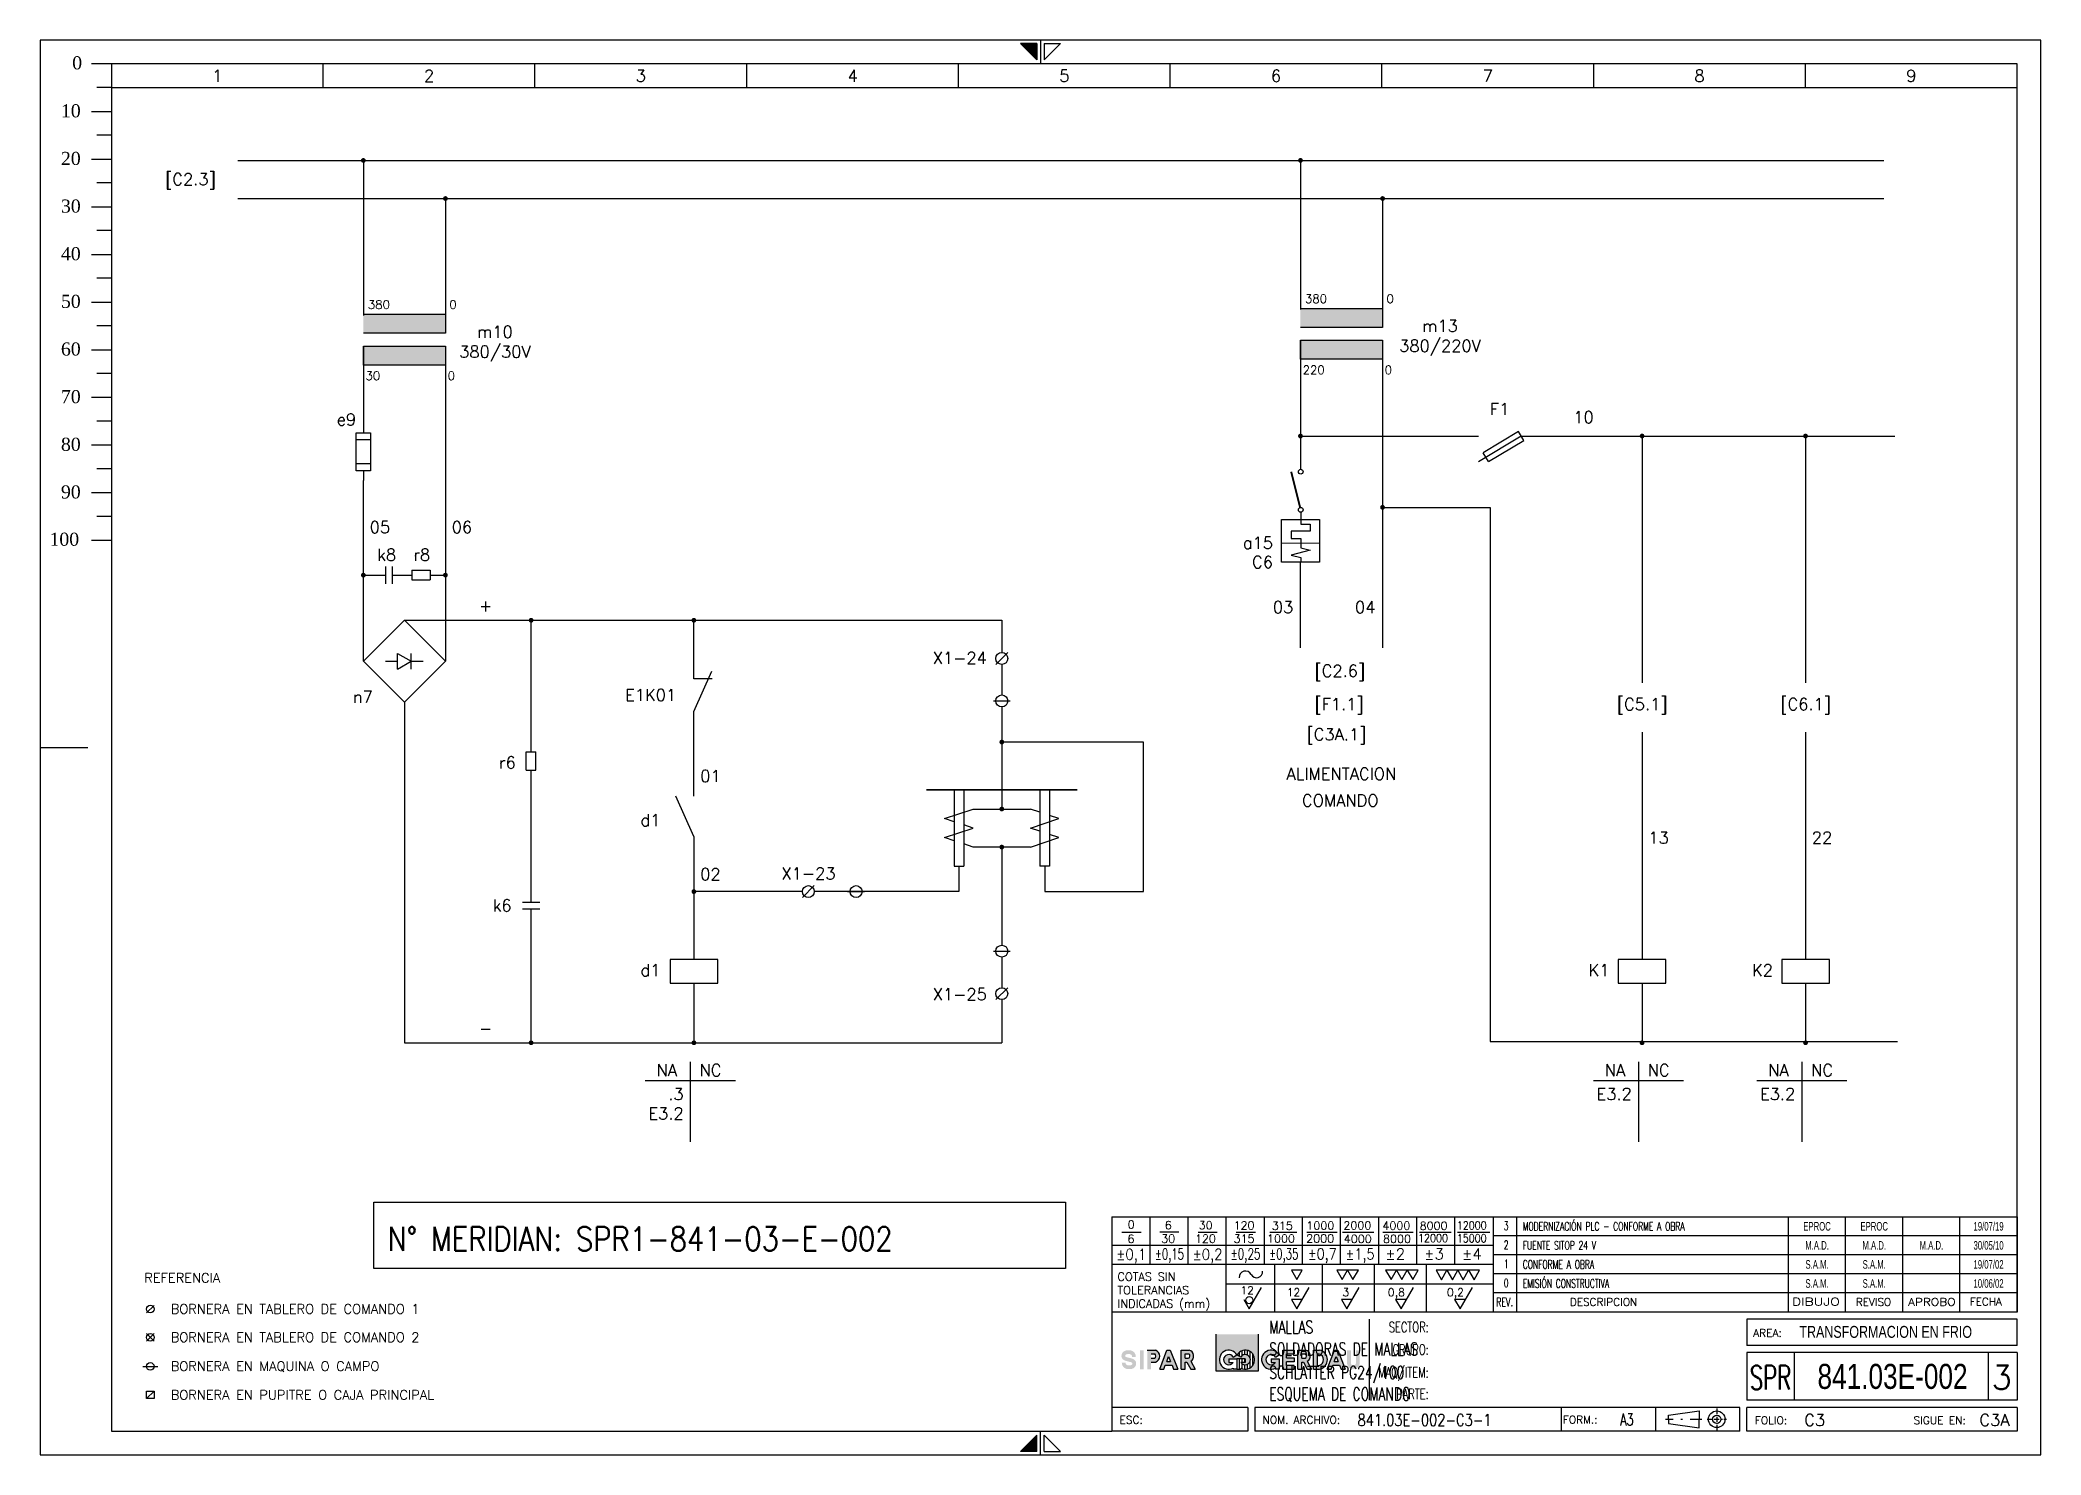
# Model space of a CAD drawing. Header units: millimetres. Extents: x 0 to 420, y 0 to 297.
import ezdxf
from ezdxf.enums import TextEntityAlignment as Align

# ---------------------------------------------------------------- set-up
doc = ezdxf.new("R2010")
doc.units = ezdxf.units.MM
for name, color, linetype in [('COMPONENTES', 4, 'Continuous'), ('LINE-CONEX', 3, 'Continuous'), ('MARGENES', 6, 'Continuous'), ('REC', 6, 'Continuous'), ('TEX', 150, 'Continuous'), ('TEXTO', 7, 'Continuous'), ('Textos', 150, 'Continuous'), ('TITULO', 6, 'Continuous')]:
    doc.layers.add(name, color=color, linetype=linetype)
doc.styles.add('ARIAL', font='arial.ttf', dxfattribs={"height": 2})
doc.styles.add('DUTCH801', font='dutcheb.ttf', dxfattribs={"width": 1.75, "height": 2.75})
doc.styles.add('LCOTAS', font='ROMANS')
doc.styles.add('LETRA2', font='swissk.ttf', dxfattribs={"height": 2})
doc.styles.add('LETRA25', font='romans', dxfattribs={"height": 2.5})
doc.styles.add('LETRA4', font='ROMANS', dxfattribs={"height": 4})
doc.styles.add('LETRA5', font='ROMANS', dxfattribs={"height": 5})
doc.styles.add('ROMANS', font='romans.shx', dxfattribs={"width": 0.85})
doc.styles.add('SIMPLEX', font='SIMPLEX.shx')
doc.styles.get("Standard").update_dxf_attribs({"font": 'arial.ttf'})

# ---------------------------------------------------------------- blocks, each defined once
blk = doc.blocks.new('A3')
at = {"layer": 'TEX'}
h = blk.add_hatch(color=256, dxfattribs=at)
h.paths.add_polyline_path([(255.67, 25.35), (246.84, 25.35), (246.84, 17.57), (255.67, 17.57)])
h.paths.add_polyline_path([(252.04, 18.24), (252.04, 18.01), (251.24, 18.01), (250.44, 18.01), (250.44, 18.24, -2.348205), (251.24, 21, -2.348205)], flags=16)
h.paths.add_polyline_path([(252.08, 19.4), (252.97, 19.4), (252.97, 20.2), (251.24, 20.2), (249.52, 20.2), (249.52, 19.4), (250.41, 19.4, -3.501885), (250.45, 20.54), (251.24, 21), (252.04, 20.54, -3.501885)], flags=0)
h = blk.add_hatch(color=256, dxfattribs=at)
h.paths.add_polyline_path([(228.13, 21.15), (228.25, 21.17), (228.36, 21.18), (228.49, 21.19), (228.63, 21.18), (228.75, 21.17), (228.86, 21.14), (228.97, 21.08), (229.08, 21), (229.15, 20.89), (229.18, 20.81), (229.2, 20.7), (229.21, 20.6), (230.01, 20.6), (230, 20.66), (230, 20.7), (229.99, 20.75), (229.99, 20.8), (229.98, 20.84), (229.98, 20.88), (229.97, 20.92), (229.96, 20.96), (229.95, 21), (229.94, 21.04), (229.93, 21.08), (229.91, 21.12), (229.9, 21.17), (229.88, 21.21), (229.86, 21.25), (229.83, 21.29), (229.81, 21.34), (229.78, 21.38), (229.75, 21.43), (229.71, 21.47), (229.68, 21.51), (229.64, 21.55), (229.6, 21.59), (229.56, 21.63), (229.52, 21.66), (229.47, 21.7), (229.43, 21.73), (229.38, 21.76), (229.34, 21.79), (229.29, 21.81), (229.25, 21.83), (229.21, 21.85), (229.16, 21.87), (229.12, 21.89), (229.08, 21.9), (229.03, 21.92), (228.99, 21.93), (228.95, 21.94), (228.91, 21.95), (228.87, 21.95), (228.83, 21.96), (228.78, 21.97), (228.74, 21.97), (228.7, 21.97), (228.66, 21.98), (228.62, 21.98), (228.58, 21.98), (228.54, 21.98), (228.5, 21.98), (228.46, 21.98), (228.42, 21.98), (228.38, 21.98), (228.34, 21.98), (228.3, 21.98), (228.25, 21.97), (228.21, 21.97), (228.16, 21.97), (228.11, 21.96), (228.06, 21.95), (228.01, 21.94), (227.95, 21.93), (227.9, 21.92), (227.84, 21.9), (227.78, 21.88), (227.72, 21.86), (227.66, 21.83), (227.6, 21.8), (227.54, 21.77), (227.48, 21.73), (227.42, 21.69), (227.37, 21.65), (227.32, 21.6), (227.27, 21.55), (227.23, 21.5), (227.19, 21.44), (227.15, 21.38), (227.12, 21.31), (227.1, 21.25), (227.07, 21.18), (227.05, 21.12), (227.03, 21.05), (227.02, 20.98), (227.01, 20.92), (227, 20.85), (227, 20.79), (227, 20.72), (227, 20.66), (227.01, 20.6), (227.02, 20.54), (227.04, 20.49), (227.05, 20.44), (227.08, 20.39), (227.1, 20.34), (227.13, 20.29), (227.16, 20.24), (227.19, 20.2), (227.23, 20.16), (227.26, 20.11), (227.3, 20.07), (227.34, 20.04), (227.38, 20), (227.39, 19.99), (227.54, 19.91), (227.8, 19.79), (228.09, 19.7), (228.41, 19.62), (228.72, 19.54), (228.99, 19.49), (229.14, 19.43), (229.29, 19.29), (229.28, 19.1), (229.2, 18.94), (229.03, 18.86), (228.78, 18.82), (228.55, 18.81), (228.34, 18.82), (228.19, 18.86), (228.04, 18.96), (227.92, 19.1), (227.89, 19.21), (227.87, 19.4), (227.07, 19.4), (227.07, 19.34), (227.08, 19.3), (227.08, 19.25), (227.09, 19.2), (227.09, 19.16), (227.1, 19.12), (227.11, 19.08), (227.12, 19.04), (227.13, 19), (227.14, 18.96), (227.15, 18.92), (227.16, 18.88), (227.18, 18.83), (227.2, 18.79), (227.22, 18.75), (227.24, 18.71), (227.27, 18.66), (227.3, 18.62), (227.33, 18.57), (227.36, 18.53), (227.4, 18.49), (227.44, 18.45), (227.48, 18.41), (227.52, 18.37), (227.56, 18.34), (227.6, 18.3), (227.65, 18.27), (227.69, 18.24), (227.74, 18.21), (227.78, 18.19), (227.83, 18.17), (227.87, 18.15), (227.91, 18.13), (227.96, 18.11), (228, 18.1), (228.04, 18.08), (228.08, 18.07), (228.13, 18.06), (228.17, 18.05), (228.21, 18.05), (228.25, 18.04), (228.29, 18.03), (228.33, 18.03), (228.37, 18.03), (228.41, 18.02), (228.45, 18.02), (228.49, 18.02), (228.53, 18.02), (228.57, 18.02), (228.61, 18.02), (228.65, 18.02), (228.7, 18.02), (228.74, 18.02), (228.78, 18.02), (228.82, 18.03), (228.87, 18.03), (228.92, 18.03), (228.97, 18.04), (229.02, 18.05), (229.07, 18.06), (229.12, 18.07), (229.18, 18.08), (229.24, 18.1), (229.29, 18.12), (229.35, 18.14), (229.42, 18.17), (229.48, 18.2), (229.54, 18.23), (229.59, 18.27), (229.65, 18.31), (229.71, 18.35), (229.76, 18.4), (229.8, 18.45), (229.85, 18.5), (229.89, 18.56), (229.92, 18.62), (229.95, 18.69), (229.98, 18.75), (230, 18.82), (230.03, 18.88), (230.04, 18.95), (230.06, 19.02), (230.07, 19.08), (230.07, 19.15), (230.08, 19.21), (230.08, 19.28), (230.07, 19.34), (230.07, 19.4), (230.05, 19.46), (230.04, 19.51), (230.02, 19.56), (230, 19.61), (229.97, 19.66), (229.95, 19.71), (229.92, 19.76), (229.88, 19.8), (229.85, 19.84), (229.81, 19.89), (229.77, 19.93), (229.73, 19.96), (229.69, 20), (229.68, 20.01), (229.64, 20.03), (229.58, 20.06), (229.53, 20.09), (229.48, 20.11), (229.43, 20.14), (229.38, 20.16), (229.34, 20.18), (229.29, 20.19), (229.25, 20.21), (229.21, 20.23), (229.17, 20.24), (229.13, 20.25), (229.09, 20.27), (229.05, 20.28), (229.02, 20.29), (228.98, 20.3), (228.94, 20.31), (228.9, 20.32), (228.86, 20.33), (228.82, 20.34), (228.79, 20.35), (228.69, 20.37), (228.62, 20.39), (228.55, 20.41), (228.51, 20.42), (228.47, 20.43), (228.44, 20.44), (228.4, 20.45), (228.36, 20.46), (228.33, 20.46), (228.29, 20.47), (228.26, 20.48), (228.18, 20.5), (228.09, 20.52), (227.98, 20.56), (227.87, 20.62), (227.79, 20.71), (227.79, 20.83), (227.82, 20.96), (227.89, 21.06), (228, 21.12)])
h.paths.add_polyline_path([(230.87, 18.01), (231.67, 18.01), (231.67, 21.99), (230.87, 21.99)])
h.paths.add_polyline_path([(232.42, 18.01), (233.22, 18.01), (233.22, 19.5), (234.14, 19.5, 0.708852), (234.14, 21.99), (232.42, 21.99)])
h.paths.add_polyline_path([(233.22, 20.3), (233.22, 21.2), (233.97, 21.2, -0.566556), (233.97, 20.3)], flags=16)
h.paths.add_polyline_path([(236.19, 18.83), (237.62, 18.83), (237.94, 18.01), (238.8, 18.01), (237.24, 21.99), (236.52, 21.99), (235.03, 18.01), (235.88, 18.01)])
h.paths.add_polyline_path([(236.49, 19.63), (236.89, 20.7), (237.31, 19.63)], flags=16)
h.paths.add_polyline_path([(240.35, 19.5), (240.71, 19.5), (241.52, 18.01), (242.43, 18.01), (241.52, 19.67, 0.672291), (241.2, 21.99), (239.55, 21.99), (239.55, 18.01), (240.35, 18.01)])
h.paths.add_polyline_path([(240.35, 20.3), (240.35, 21.2), (241.15, 21.2, -0.508421), (241.1, 20.3)], flags=16)
h = blk.add_hatch(dxfattribs=at)
h.set_pattern_fill('ANSI31', color=256, scale=0.179464, angle=45, style=0)
h.set_pattern_definition([(90, (130.9459, 1.37434), (-0.5697977, 1e-16), [])])
h.paths.add_polyline_path([(251.24, 21), (252.04, 20.54, -3.501885), (252.08, 19.4), (252.97, 19.4), (252.97, 20.2), (251.24, 20.2), (251.24, 18.01), (252.04, 18.01), (252.04, 18.24, 2.348205)])
h = blk.add_hatch(color=256, dxfattribs=at)
h.paths.add_polyline_path([(259.33, 18.24), (259.33, 18.01), (260.13, 18.01), (260.13, 20.2), (258.4, 20.2), (258.4, 19.4), (259.29, 19.4, -3.501885), (259.33, 20.54), (260.13, 21, 2.348205)])
h.paths.add_polyline_path([(263.26, 21.99), (260.87, 21.99), (260.87, 18.01), (263.26, 18.01), (263.26, 18.8), (261.66, 18.8), (261.66, 19.56), (263.26, 19.56), (263.26, 20.36), (261.66, 20.36), (261.66, 21.2), (263.26, 21.2)])
h.paths.add_polyline_path([(265.68, 21.99), (264.02, 21.99), (264.02, 18.01), (264.82, 18.01), (264.82, 19.5), (265.18, 19.5), (265.99, 18.01), (266.9, 18.01), (266, 19.67, 0.672291)])
h.paths.add_polyline_path([(264.82, 21.2), (265.63, 21.2, -0.508421), (265.58, 20.3), (264.82, 20.3)], flags=16)
h.paths.add_polyline_path([(268.57, 21.99), (267.33, 21.99), (267.33, 18.01), (268.59, 18.01, 0.825148)])
h.paths.add_polyline_path([(268.12, 21.2), (268.49, 21.2, -0.780464), (268.5, 18.8), (268.12, 18.8)], flags=16)
h.paths.add_polyline_path([(272.41, 21.97), (271.69, 21.99), (270.19, 18.01), (271.04, 18.01), (271.35, 18.83), (272.79, 18.83), (273.11, 18.01), (273.97, 18.01)])
h.paths.add_polyline_path([(272.05, 20.7), (272.47, 19.63), (271.65, 19.63)], flags=16)
h.paths.add_polyline_path([(275.15, 21.99), (274.35, 21.99), (274.35, 19.12, 0.841466), (277, 19.12), (277, 21.99), (276.2, 21.99), (276.2, 19.2, -0.760831), (275.15, 19.2)])
at = {"layer": 'MARGENES', "color": 4}
for p, q in [((420, 297), (0, 297)), ((0, 297), (0, 0)), ((209.23, 296.25), (205.83, 296.25)), ((209.23, 292.85), (205.83, 296.25)), ((209.23, 296.25), (209.23, 292.85)), ((210, 297), (210, 292)), ((210.77, 292.85), (214.17, 296.25)), ((210.77, 296.25), (214.17, 296.25)), ((210.77, 296.25), (210.77, 292.85)), ((420, 0), (420, 297)), ((0, 148.5), (10.02, 148.5)), ((210, 0), (210, 5)), ((0, 0), (420, 0)), ((209.23, 4.15), (205.83, 0.75)), ((209.23, 0.75), (205.83, 0.75)), ((209.23, 0.75), (209.23, 4.15)), ((210.77, 4.15), (214.17, 0.75)), ((210.77, 0.75), (210.77, 4.15)), ((210.77, 0.75), (214.17, 0.75))]:
    blk.add_line(p, q, dxfattribs=at)
at = {"layer": 'MARGENES'}
for p, q in [((415, 292), (15, 292)), ((15, 292), (15, 5)), ((415, 30), (415, 292)), ((415, 50), (415, 30)), ((415, 23), (415, 28.5)), ((415, 21.5), (415, 11.5)), ((415, 10), (415, 5)), ((15, 5), (225, 5)), ((253.5, 5), (225, 5)), ((356.78, 5), (255, 5)), ((415, 5), (358.28, 5))]:
    blk.add_line(p, q, dxfattribs=at)
at = {"layer": 'MARGENES', "color": 1}
for p, q in [((59.44, 287), (59.44, 292)), ((103.89, 287), (103.89, 292)), ((148.33, 287), (148.33, 292)), ((192.78, 287), (192.78, 292)), ((237.22, 287), (237.22, 292)), ((281.67, 287), (281.67, 292)), ((326.11, 287), (326.11, 292)), ((370.56, 287), (370.56, 292)), ((15, 287), (415, 287)), ((227.1, 46.76), (231.1, 46.76)), ((233, 40), (233, 50)), ((235.06, 46.82), (239.06, 46.82)), ((241, 40), (241, 50)), ((243.1, 46.76), (247.1, 46.76)), ((249, 30), (249, 50)), ((251.1, 46.76), (255.1, 46.76)), ((257, 40), (257, 50)), ((258.14, 46.76), (263.81, 46.76)), ((265, 40), (265, 50)), ((265.88, 46.76), (272.28, 46.76)), ((273, 40), (273, 50)), ((273.41, 46.76), (280, 46.76)), ((281, 40), (281, 50)), ((281.87, 46.76), (288.24, 46.76)), ((289, 40), (289, 50)), ((289.57, 46.76), (296.2, 46.76)), ((297, 40), (297, 50)), ((297.52, 46.76), (304.29, 46.76)), ((310, 30), (310, 50)), ((367, 30), (367, 50)), ((379, 30), (379, 50)), ((391, 30), (391, 50)), ((403, 30), (403, 50)), ((305, 44), (225, 44)), ((415, 46), (305, 46)), ((415, 42), (305, 42)), ((259.09, 40), (259.09, 30)), ((269.09, 40), (269.09, 30)), ((280.02, 40), (280.02, 30)), ((290.95, 40), (290.95, 30)), ((415, 38), (305, 38)), ((305, 35.88), (249, 35.88)), ((253.8, 30.65), (256.41, 35.15)), ((263.8, 30.65), (266.41, 35.15)), ((274.32, 30.65), (276.92, 35.15)), ((285.67, 30.65), (288.27, 35.15)), ((298.06, 30.65), (300.66, 35.15)), ((415, 34), (305, 34)), ((252.67, 32.62), (253.8, 30.65)), ((262.67, 32.62), (263.8, 30.65)), ((264.94, 32.62), (262.67, 32.62)), ((273.19, 32.62), (274.32, 30.65)), ((275.46, 32.62), (273.19, 32.62)), ((284.53, 32.62), (285.67, 30.65)), ((286.81, 32.62), (284.53, 32.62)), ((296.92, 32.62), (298.06, 30.65)), ((299.2, 32.62), (296.92, 32.62)), ((351.94, 9.77), (351.94, 8.55)), ((341.17, 7.49), (342.83, 7.49)), ((344.43, 7.49), (344.79, 7.49)), ((346.34, 7.49), (348.79, 7.49)), ((349.91, 7.49), (350.08, 7.49)), ((349.99, 7.49), (350.86, 7.49)), ((351.35, 7.49), (352.48, 7.49)), ((351.94, 8.39), (351.94, 8.23)), ((351.94, 8.02), (351.94, 6.94)), ((351.94, 6.7), (351.94, 6.45)), ((351.94, 6.26), (351.94, 5.18)), ((353.02, 7.49), (353.16, 7.49)), ((353.42, 7.49), (353.96, 7.49))]:
    blk.add_line(p, q, dxfattribs=at)
at = {"layer": 'MARGENES', "color": 7}
for p, q in [((225, 50), (415, 50)), ((305, 50), (305, 30)), ((305, 40), (225, 40)), ((415, 30), (225, 30)), ((279, 28.5), (279, 11.5)), ((415, 28.5), (358.28, 28.5)), ((358.28, 28.5), (358.28, 23)), ((415, 23), (358.28, 23)), ((415, 21.5), (358.28, 21.5)), ((358.28, 21.5), (358.28, 11.5)), ((368.28, 11.5), (368.28, 21.5)), ((409, 11.5), (409, 21.5)), ((253.5, 10), (225, 10)), ((253.5, 10), (253.5, 5)), ((356.78, 10), (255, 10)), ((255, 10), (255, 5)), ((319.3, 10), (319.3, 5)), ((339.1, 10), (339.1, 5)), ((356.78, 5), (356.78, 10)), ((415, 11.5), (358.28, 11.5)), ((415, 10), (358.28, 10)), ((358.28, 5), (358.28, 10))]:
    blk.add_line(p, q, dxfattribs=at)
at = {"layer": 'MARGENES', "color": 1}
for points in [[(262.67, 38.81), (263.8, 36.84), (264.94, 38.81)], [(272.17, 38.81), (273.3, 36.84), (274.44, 38.81)], [(274.44, 38.81), (275.58, 36.84), (276.72, 38.81)], [(282.43, 38.82), (283.57, 36.85), (284.71, 38.82)], [(284.71, 38.82), (285.84, 36.85), (286.98, 38.82)], [(286.98, 38.82), (288.12, 36.85), (289.26, 38.82)], [(293.04, 38.76), (294.18, 36.79), (295.32, 38.76)], [(295.32, 38.76), (296.45, 36.79), (297.59, 38.76)], [(297.59, 38.76), (298.73, 36.79), (299.87, 38.76)], [(299.87, 38.76), (301, 36.79), (302.14, 38.76)]]:
    blk.add_lwpolyline(points, close=True, dxfattribs=at)
blk.add_circle((253.82, 32.5), 0.742, dxfattribs=at)
for centre, start, end in [((253.01, 37.3), 25.3098, 184.5991), ((255.32, 38.52), 210.3269, 2.285)]:
    blk.add_arc(centre, 1.31, start, end, dxfattribs=at)
at = {"layer": 'MARGENES', "color": 4}
for points in [[(209.23, 296.25), (209.23, 292.85), (205.83, 296.25)], [(209.23, 0.75), (209.23, 4.15), (205.83, 0.75)]]:
    blk.add_solid(points, dxfattribs=at)
at = {"layer": 'REC', "color": 1}
for p, q in [((15, 292), (10.8, 292)), ((15, 287), (11.9, 287)), ((10.8, 282), (15, 282)), ((15, 277), (11.9, 277)), ((10.8, 272), (15, 272)), ((15, 267), (11.9, 267)), ((10.8, 262), (15, 262)), ((15, 257), (11.9, 257)), ((10.8, 252), (15, 252)), ((15, 247), (11.9, 247)), ((10.8, 242), (15, 242)), ((15, 237), (11.9, 237)), ((10.8, 232), (15, 232)), ((15, 227), (11.9, 227)), ((10.8, 222), (15, 222)), ((15, 217), (11.9, 217)), ((10.8, 212), (15, 212)), ((15, 207), (11.9, 207)), ((10.8, 202), (15, 202)), ((15, 197), (11.9, 197)), ((10.8, 192), (15, 192))]:
    blk.add_line(p, q, dxfattribs=at)
at = {"layer": 'REC'}
blk.add_line((225, 50), (225, 5), dxfattribs=at)
at = {"layer": 'TEX'}
for p, q in [((246.84, 17.57), (246.84, 25.35)), ((255.67, 25.35), (255.67, 17.57)), ((232.42, 21.99), (234.14, 21.99)), ((233.22, 21.2), (233.97, 21.2)), ((235.03, 18.01), (236.52, 21.99)), ((236.52, 21.99), (237.24, 21.99)), ((237.24, 21.99), (238.8, 18.01)), ((239.55, 18.01), (239.55, 21.99)), ((239.55, 21.99), (241.2, 21.99)), ((240.35, 20.3), (240.35, 21.2)), ((240.35, 21.2), (241.15, 21.2)), ((260.87, 18.01), (260.87, 21.99)), ((260.87, 21.99), (263.26, 21.99)), ((261.66, 20.36), (261.66, 21.2)), ((261.66, 21.2), (263.26, 21.2)), ((263.26, 21.99), (263.26, 21.2)), ((264.02, 18.01), (264.02, 21.99)), ((264.02, 21.99), (265.68, 21.99)), ((264.82, 20.3), (264.82, 21.2)), ((264.82, 21.2), (265.63, 21.2)), ((267.33, 18.01), (267.33, 21.99)), ((267.33, 21.99), (268.57, 21.99)), ((268.12, 18.8), (268.12, 21.2)), ((268.12, 21.2), (268.49, 21.2)), ((270.19, 18.01), (271.69, 21.99)), ((271.69, 21.99), (272.41, 21.97)), ((272.41, 21.97), (273.97, 18.01)), ((233.22, 20.3), (233.97, 20.3)), ((233.22, 19.5), (234.14, 19.5)), ((235.03, 18.01), (235.88, 18.01)), ((235.88, 18.01), (236.19, 18.83)), ((236.19, 18.83), (237.62, 18.83)), ((236.49, 19.63), (236.89, 20.7)), ((236.49, 19.63), (237.31, 19.63)), ((236.89, 20.7), (237.31, 19.63)), ((237.62, 18.83), (237.94, 18.01)), ((237.94, 18.01), (238.8, 18.01)), ((239.55, 18.01), (240.35, 18.01)), ((240.35, 20.3), (241.1, 20.3)), ((240.35, 18.01), (240.35, 19.5)), ((240.35, 19.5), (240.71, 19.5)), ((240.71, 19.5), (241.52, 18.01)), ((241.52, 19.67), (242.43, 18.01)), ((241.52, 18.01), (242.43, 18.01)), ((255.67, 17.57), (246.84, 17.57)), ((249.52, 20.2), (249.52, 19.4)), ((249.52, 20.2), (251.24, 20.2)), ((249.52, 19.4), (250.41, 19.4)), ((250.44, 18.24), (250.44, 18.01)), ((251.24, 18.01), (250.44, 18.01)), ((250.45, 20.54), (251.24, 21)), ((252.04, 20.54), (251.24, 21)), ((252.97, 20.2), (251.24, 20.2)), ((251.24, 20.2), (251.24, 18.01)), ((251.24, 20.2), (251.24, 18.01)), ((251.24, 18.01), (252.04, 18.01)), ((252.04, 18.24), (252.04, 18.01)), ((252.97, 19.4), (252.08, 19.4)), ((252.97, 20.2), (252.97, 19.4)), ((258.4, 20.2), (260.13, 20.2)), ((258.4, 20.2), (258.4, 19.4)), ((258.4, 19.4), (259.29, 19.4)), ((259.33, 20.54), (260.13, 21)), ((259.33, 18.24), (259.33, 18.01)), ((260.13, 18.01), (259.33, 18.01)), ((260.13, 20.2), (260.13, 18.01)), ((260.87, 18.01), (263.26, 18.01)), ((261.66, 20.36), (263.26, 20.36)), ((261.66, 18.8), (261.66, 19.56)), ((263.26, 19.56), (261.66, 19.56)), ((263.26, 18.8), (261.66, 18.8)), ((263.26, 20.36), (263.26, 19.56)), ((263.26, 18.01), (263.26, 18.8)), ((264.02, 18.01), (264.82, 18.01)), ((264.82, 20.3), (265.58, 20.3)), ((264.82, 18.01), (264.82, 19.5)), ((264.82, 19.5), (265.18, 19.5)), ((265.18, 19.5), (265.99, 18.01)), ((265.99, 18.01), (266.9, 18.01)), ((266, 19.67), (266.9, 18.01)), ((267.33, 18.01), (268.59, 18.01)), ((268.12, 18.8), (268.5, 18.8)), ((270.19, 18.01), (271.04, 18.01)), ((271.04, 18.01), (271.35, 18.83)), ((271.35, 18.83), (272.79, 18.83)), ((271.65, 19.63), (272.05, 20.7)), ((271.65, 19.63), (272.47, 19.63)), ((272.05, 20.7), (272.47, 19.63)), ((272.79, 18.83), (273.11, 18.01)), ((273.11, 18.01), (273.97, 18.01))]:
    blk.add_line(p, q, dxfattribs=at)
for centre, radius, start, end in [((233.7, 20.75), 0.524, 300.9321, 59.0679), ((233.7, 20.75), 1.32, 289.338, 70.662), ((240.8, 20.77), 0.558, 302.7945, 50.5935), ((240.89, 20.77), 1.27, 300.0461, 75.6964), ((249.52, 20), 1.99, 30, 297.7317), ((249.52, 20), 1.08, 30, 326.251), ((252.97, 20), 1.99, 242.2683, 150), ((252.97, 20), 1.08, 213.749, 150), ((258.4, 20), 1.99, 30, 297.7317), ((258.4, 20), 1.08, 30, 326.251), ((265.27, 20.77), 0.558, 302.7945, 50.5935), ((265.36, 20.77), 1.27, 300.0461, 75.6964), ((268.2, 20), 1.23, 284.4183, 76.3013), ((268.2, 20), 2.03, 281.2242, 79.3349)]:
    blk.add_arc(centre, radius, start, end, dxfattribs=at)
at = {"layer": 'Textos'}
for p, q in [((341.85, 8.34), (348.22, 9.24)), ((348.22, 9.24), (348.22, 7.49)), ((341.85, 7.49), (341.85, 8.34)), ((341.85, 7.49), (341.85, 6.63)), ((341.85, 6.63), (348.22, 5.73)), ((348.22, 5.73), (348.22, 7.49))]:
    blk.add_line(p, q, dxfattribs=at)
for radius in [1.75, 0.877]:
    blk.add_circle((351.94, 7.49), radius, dxfattribs=at)
at = {"layer": 'MARGENES', "color": 1, "style": 'LCOTAS'}
for s, height, p in [('0', 1.71, (228.3, 47.52)), ('6', 1.71, (228.26, 44.52)), ('30', 1.71, (235.33, 44.55)), ('6', 1.71, (236.08, 47.38)), ('120', 1.71, (242.42, 44.55)), ('30', 1.71, (243.21, 47.37)), ('315', 1.71, (250.53, 44.55)), ('120', 1.71, (250.53, 47.32)), ('1000', 1.71, (257.54, 44.57)), ('315', 1.71, (258.57, 47.26)), ('2000', 1.71, (265.77, 44.58)), ('1000', 1.71, (265.8, 47.3)), ('2000', 1.71, (273.58, 47.32)), ('4000', 1.71, (273.66, 44.5)), ('4000', 1.71, (281.77, 47.28)), ('8000', 1.71, (281.9, 44.51)), ('8000', 1.71, (289.58, 47.26)), ('%%P2', 2.3, (282.4, 41.04)), ('%%P3', 2.3, (290.53, 41.04)), ('%%P4', 2.3, (298.48, 41.04)), ('COTAS SIN', 1.743, (226.15, 36.55)), ('TOLERANCIAS', 1.743, (226.15, 33.72)), ('12', 1.656, (251.94, 33.74)), ('12', 1.656, (261.7, 33.33)), ('3', 1.66, (273.35, 33.33)), ('0,8', 1.656, (282.92, 33.33)), ('0,2', 1.656, (295.31, 33.33)), ('INDICADAS (mm)', 1.743, (226.15, 30.9))]:
    blk.add_text(s, height=height, dxfattribs=at).set_placement(p)
for s, height, width, p, p2 in [('12000', 1.71, 0.797835, (289.25, 44.67), (295.55, 44.67)), ('12000', 1.71, 0.790089, (297.4, 47.32), (303.64, 47.32)), ('15000', 1.71, 0.790089, (297.4, 44.63), (303.64, 44.63)), ('%%P0,1', 2.3, 0.865454, (225.88, 40.96), (232.23, 40.96)), ('%%P0,15', 2.3, 0.598358, (234.03, 41.03), (240.12, 41.03)), ('%%P0,2', 2.3, 0.787915, (241.91, 40.96), (248.21, 40.96)), ('%%P0,25', 2.3, 0.617458, (249.89, 41.06), (256.18, 41.06)), ('%%P0,35', 2.3, 0.603736, (257.99, 41.06), (264.14, 41.06)), ('%%P0,7', 2.3, 0.760403, (266.1, 41.06), (272.18, 41.06)), ('%%P1,5', 2.3, 0.762292, (274.03, 41.03), (280.12, 41.03))]:
    blk.add_text(s, height=height, dxfattribs=dict(at, width=width)).set_placement(p, p2, align=Align.FIT)
at = {"layer": 'REC', "color": 1, "style": 'DUTCH801'}
for s, p in [('0', (6.76, 290.84)), ('10', (4.39, 280.77)), ('20', (4.39, 270.77)), ('30', (4.39, 260.77)), ('40', (4.39, 250.77)), ('50', (4.39, 240.77)), ('60', (4.39, 230.77)), ('70', (4.39, 220.77)), ('80', (4.39, 210.77)), ('90', (4.39, 200.77)), ('100', (1.98, 190.84))]:
    blk.add_text(s, height=2.75, dxfattribs=at).set_placement(p)
at = {"layer": 'TEX', "style": 'LCOTAS'}
for s, p in [('1', (37.22, 289.5)), ('2', (81.67, 289.5)), ('3', (126.11, 289.5)), ('4', (170.56, 289.5)), ('5', (215, 289.5)), ('6', (259.44, 289.5)), ('7', (303.89, 289.5)), ('8', (348.33, 289.5)), ('9', (392.78, 289.5))]:
    blk.add_text(s, height=2.5, dxfattribs=at).set_placement(p, align=Align.MIDDLE_CENTER)
at = {"layer": 'TEX', "width": 0.6456}
for tag, p in [('DIBUJO', (373, 48)), ('REVISO', (385, 48)), ('APROBO', (397, 48)), ('FECHA', (409, 48)), ('DIBUJO', (373, 44)), ('REVISO', (385, 44)), ('APROBO', (397, 44)), ('FECHA', (409, 44)), ('DIBUJO', (373, 40)), ('REVISO', (385, 40)), ('APROBO', (397, 40)), ('FECHA', (409, 40)), ('DIBUJO', (373, 36)), ('REVISO', (385, 36)), ('APROBO', (397, 36)), ('FECHA', (409, 36))]:
    blk.add_attdef(tag, text='', height=1.8, dxfattribs=at).set_placement(p, align=Align.MIDDLE_CENTER)
at = {"layer": 'Textos', "style": 'LCOTAS'}
for s, height, width, p, p2 in [('REV.', 1.8, 0.645643, (305.64, 31.2), (309.18, 31.2)), ('DIBUJO', 1.6, 1.231263, (367.73, 31.37), (377.77, 31.37)), ('APROBO', 1.6, 1.075207, (392.08, 31.33), (402.07, 31.33))]:
    blk.add_text(s, height=height, dxfattribs=dict(at, width=width)).set_placement(p, p2, align=Align.FIT)
for s, height, p in [('DESCRIPCION', 1.62, (321.1, 31.3)), ('REVISO', 1.6, (381.15, 31.32)), ('FECHA', 1.6, (405.07, 31.37)), ('AREA:', 1.627, (359.58, 24.81)), ('ESC:', 1.627, (226.58, 6.56)), ('NOM. ARCHIVO:', 1.6271, (256.58, 6.56)), ('FORM.:', 1.627, (319.62, 6.62)), ('FOLIO:', 1.627, (359.97, 6.47)), ('SIGUE EN:', 1.627, (393.27, 6.47))]:
    blk.add_text(s, height=height, dxfattribs=at).set_placement(p)
at = {"layer": 'Textos', "style": 'LCOTAS', "width": 0.7}
for s, p in [('SECTOR:', (291.49, 25.76)), ('GRUPO:', (291.49, 21.03)), ('MAQ/ITEM:', (291.49, 16.26)), ('PARTE:', (291.49, 11.74))]:
    blk.add_text(s, height=2.169, dxfattribs=at).set_placement(p, align=Align.RIGHT)
at = {"layer": 'Textos', "style": 'LCOTAS', "width": 0.645643}
for p in [(307.74, 48.1), (307.74, 44.1), (307.74, 40.1), (307.74, 36.1)]:
    blk.add_attdef('REV', text='', height=1.8, dxfattribs=at).set_placement(p, align=Align.MIDDLE)
at = {"layer": 'Textos'}
for tag, p, height, style, width in [('TEXTO_DE_REVISION', (311.23, 47.1), 1.8, 'LCOTAS', 0.645643), ('TEXTO_DE_REVISION', (311.23, 43.1), 1.8, 'LCOTAS', 0.645643), ('TEXTO_DE_REVISION', (311.23, 39.1), 1.8, 'LCOTAS', 0.645643), ('TEXTO_DE_REVISION', (311.23, 35.1), 1.8, 'LCOTAS', 0.645643), ('ARCHIVO', (276.56, 6.1), 2.5, 'LETRA25', 0.8)]:
    blk.add_attdef(tag, p, '', height=height, dxfattribs=dict(at, style=style, width=width))
for tag, style, width, p in [('AREA', 'ARIAL', 0.75, (387.41, 25.84)), ('A', 'LETRA25', 0.7, (333.06, 7.45))]:
    blk.add_attdef(tag, text='', height=2.5, dxfattribs=dict(at, style=style, width=width)).set_placement(p, align=Align.MIDDLE_CENTER)
at = {"layer": 'Textos', "style": 'LETRA25'}
for tag, p in [('ESC', (232.65, 6.1)), ('FOLIO', (370.29, 6.1)), ('SIGUE EN', (407.08, 6.1))]:
    blk.add_attdef(tag, p, '', height=2.5, dxfattribs=at)
at = {"layer": 'TITULO', "color": 150, "style": 'LETRA4', "width": 0.7}
for tag, p in [('SECTOR', (292.49, 25.49)), ('GRUPO', (292.49, 20.87)), ('MAQ/ITEM', (292.49, 15.96)), ('PARTE', (292.49, 11.44))]:
    blk.add_attdef(tag, p, '', height=2.5, dxfattribs=at)
at = {"layer": 'TITULO', "style": 'LETRA5', "width": 0.65}
blk.add_attdef('COD', text='', height=5, dxfattribs=at).set_placement((363.24, 16.25), align=Align.MIDDLE)
at = {"layer": 'TITULO', "color": 6, "style": 'LETRA2', "width": 0.75}
blk.add_attdef('NUMERO', text='', height=5.25, dxfattribs=at).set_placement((388.84, 16.5), align=Align.MIDDLE_CENTER)
at = {"layer": 'TITULO', "style": 'LETRA5'}
blk.add_attdef('REV', text='', height=5, dxfattribs=at).set_placement((411.77, 16.3), align=Align.MIDDLE)
blk = doc.blocks.new('FUS')
at = {"layer": 'COMPONENTES'}
for p, q in [((0, 0), (0, -2)), ((-1.5, -2), (1.5, -2)), ((-1.5, -10), (-1.5, -2)), ((1.5, -3.5), (-1.5, -3.5)), ((1.5, -2), (1.5, -10)), ((1.5, -8.51), (-1.5, -8.51)), ((1.5, -10), (-1.5, -10)), ((0, -10), (0, -12))]:
    blk.add_line(p, q, dxfattribs=at)
at = {"layer": 'TEXTO', "style": 'SIMPLEX'}
for tag, p in [('NOMBRE', (3, -5)), ('REF', (3, -9))]:
    blk.add_attdef(tag, p, '', height=2, dxfattribs=at)
blk = doc.blocks.new('FUSE1')
at = {"layer": 'LINE-CONEX'}
blk.add_blockref('FUS', (0, 0), dxfattribs=at)

msp = doc.modelspace()

# ---------------------------------------------------------------- linework, layer by layer
at = {"layer": 'COMPONENTES'}
for p, q in [((67.87, 232.76), (67.87, 228.76)), ((264.57, 233.99), (264.57, 229.99)), ((268.53, 196.39), (268.53, 187.39)), ((186.07, 139.59), (217.7, 139.59)), ((191.88, 139.59), (191.88, 123.59)), ((193.88, 139.59), (193.88, 123.59)), ((209.88, 139.59), (209.88, 123.59)), ((211.88, 139.59), (211.88, 123.59)), ((191.88, 123.59), (193.88, 123.59)), ((211.88, 123.59), (209.88, 123.59)), ((142.25, 104), (132.25, 104)), ((132.25, 104), (132.25, 99)), ((142.25, 99), (142.25, 104)), ((331.27, 104), (331.27, 99)), ((341.27, 104), (331.27, 104)), ((341.27, 99), (341.27, 104)), ((375.58, 104), (365.58, 104)), ((365.58, 104), (365.58, 99)), ((375.58, 99), (375.58, 104)), ((132.25, 99), (142.25, 99)), ((331.27, 99), (341.27, 99)), ((365.58, 99), (375.58, 99)), ((22.35, 29.83), (23.94, 31.41)), ((23.94, 23.89), (22.35, 25.47)), ((22.35, 23.89), (23.94, 25.47)), ((21.56, 18.59), (24.73, 18.59)), ((22.35, 11.83), (22.35, 13.41)), ((22.35, 13.41), (23.94, 13.41)), ((22.35, 11.83), (23.94, 13.41)), ((23.94, 13.41), (23.94, 11.83)), ((23.94, 11.83), (22.35, 11.83))]:
    msp.add_line(p, q, dxfattribs=at)
at = {"layer": 'COMPONENTES', "linetype": 'Continuous'}
for p, q in [((310.35, 214.81), (302.95, 210.36)), ((311.47, 212.96), (310.35, 214.81)), ((310.91, 213.88), (301.91, 208.48)), ((304.06, 208.51), (302.95, 210.36)), ((304.06, 208.51), (311.47, 212.96)), ((72.52, 186.5), (72.52, 182.87)), ((73.9, 186.5), (73.9, 182.87)), ((78.03, 185.69), (78.03, 183.68)), ((78.03, 185.69), (81.91, 185.69)), ((81.91, 185.69), (81.91, 183.68)), ((78.03, 183.68), (81.91, 183.68)), ((67.87, 166.6), (76.48, 175.21)), ((85.1, 166.6), (76.48, 175.21)), ((75.05, 164.94), (75.05, 168.26)), ((75.05, 168.26), (77.92, 166.6)), ((77.92, 164.94), (77.92, 168.26)), ((203.13, 168.44), (200.63, 165.94)), ((67.87, 166.6), (76.48, 157.99)), ((72.55, 166.6), (75.05, 166.6)), ((75.05, 164.94), (77.92, 166.6)), ((85.1, 166.6), (76.48, 157.99)), ((77.92, 166.6), (80.42, 166.6)), ((137.25, 156.09), (141.04, 164.55)), ((141.05, 162.92), (137.25, 162.92)), ((200.12, 158.27), (203.65, 158.27)), ((102.07, 147.61), (104.08, 147.61)), ((102.07, 143.72), (102.07, 147.61)), ((104.08, 143.72), (104.08, 147.61)), ((102.07, 143.72), (104.08, 143.72)), ((137.25, 129.82), (133.45, 138.28)), ((160.02, 117), (162.52, 119.5)), ((169.52, 118.25), (173.05, 118.25)), ((101.26, 116.04), (104.89, 116.04)), ((101.26, 114.67), (104.89, 114.67)), ((200.12, 105.75), (203.65, 105.75)), ((200.63, 95.58), (203.13, 98.08))]:
    msp.add_line(p, q, dxfattribs=at)
at = {"layer": 'COMPONENTES'}
for points in [[(67.87, 239.45), (85.1, 239.45), (85.1, 235.45), (67.87, 235.45)], [(264.57, 240.68), (281.8, 240.68), (281.8, 236.68), (264.57, 236.68)], [(264.62, 197.89), (264.62, 195.39), (266.62, 195.39), (266.62, 193.89), (262.62, 193.89), (262.62, 192.39), (264.62, 192.39), (264.62, 190.39), (266.62, 189.89), (262.62, 188.89), (264.62, 188.39), (264.62, 187.39)], [(268.53, 187.39), (260.62, 187.39), (260.62, 196.39), (268.53, 196.39)]]:
    msp.add_lwpolyline(points, dxfattribs=at)
for points in [[(67.87, 232.76), (85.1, 232.76), (85.1, 228.76), (67.87, 228.76)], [(264.57, 233.99), (281.8, 233.99), (281.8, 229.99), (264.57, 229.99)]]:
    msp.add_lwpolyline(points, close=True, dxfattribs=at)
for points, const_width in [([(264.5, 198.87), (262.62, 206.39)], 0.4), ([(268.53, 191.39), (260.62, 191.39)], 0.2), ([(186.07, 139.59), (217.7, 139.59)], 0.35)]:
    msp.add_lwpolyline(points, dxfattribs=dict(at, const_width=const_width))
for centre, radius in [((264.62, 206.39), 0.5), ((264.62, 198.39), 0.5), ((23.14, 30.62), 0.792), ((23.14, 24.68), 0.792), ((23.14, 18.59), 0.792)]:
    msp.add_circle(centre, radius, dxfattribs=at)
at = {"layer": 'COMPONENTES', "linetype": 'Continuous'}
for centre in [(201.88, 167.19), (201.88, 158.27), (161.27, 118.25), (171.29, 118.25), (201.88, 105.75), (201.88, 96.83)]:
    msp.add_circle(centre, 1.25, dxfattribs=at)
at = {"layer": 'COMPONENTES'}
for points in [[(67.87, 239.45), (67.87, 235.45), (67.87, 239.45), (85.1, 239.45)], [(67.87, 239.45), (85.1, 239.45), (85.1, 235.45), (85.1, 239.45)], [(85.1, 235.45), (85.1, 239.45), (85.1, 235.45), (67.87, 235.45)], [(281.8, 236.68), (281.8, 240.68), (281.8, 236.68), (264.57, 236.68)], [(264.57, 240.68), (281.8, 240.68), (281.8, 236.68), (281.8, 240.68)], [(264.57, 240.68), (264.57, 236.68), (264.57, 240.68), (281.8, 240.68)], [(67.87, 228.76), (67.87, 232.76), (67.87, 228.76), (85.1, 228.76)], [(85.1, 232.76), (85.1, 228.76), (85.1, 232.76), (67.87, 232.76)], [(67.87, 228.76), (67.87, 232.76), (67.87, 230.76)], [(281.8, 233.99), (281.8, 229.99), (281.8, 233.99), (264.57, 233.99)], [(264.57, 229.99), (264.57, 233.99), (264.57, 229.99), (281.8, 229.99)], [(264.57, 229.99), (264.57, 233.99), (264.57, 231.99)]]:
    msp.add_solid(points, dxfattribs=at)
at = {"layer": 'LINE-CONEX'}
for p, q in [((41.49, 271.73), (387.01, 271.73)), ((67.87, 271.73), (67.87, 239.2)), ((264.57, 271.73), (264.57, 240.43)), ((41.49, 263.73), (387.01, 263.73)), ((85.1, 263.73), (85.1, 235.45)), ((281.8, 263.73), (281.8, 236.68)), ((67.87, 232.76), (67.87, 216.55)), ((264.57, 233.99), (264.57, 206.89)), ((281.8, 233.99), (281.8, 169.43)), ((85.1, 228.76), (85.1, 166.6)), ((264.57, 213.88), (301.91, 213.88)), ((310.91, 213.88), (389.29, 213.88)), ((336.27, 213.88), (336.27, 162.07)), ((370.58, 213.88), (370.58, 162.07)), ((67.87, 166.6), (67.87, 204.55)), ((281.8, 198.91), (304.39, 198.91)), ((304.39, 198.91), (304.39, 86.79)), ((264.57, 169.43), (264.57, 187.39)), ((67.87, 184.68), (72.52, 184.68)), ((73.9, 184.68), (78.03, 184.68)), ((81.91, 184.68), (85.1, 184.68)), ((76.48, 175.21), (201.88, 175.21)), ((103.08, 147.61), (103.08, 175.21)), ((137.25, 162.92), (137.25, 175.21)), ((201.88, 175.21), (201.88, 168.44)), ((201.88, 165.94), (201.88, 159.52)), ((76.48, 157.99), (76.48, 86.52)), ((137.25, 138.28), (137.25, 156.09)), ((201.88, 157.02), (201.88, 135.59)), ((336.27, 151.71), (336.27, 104)), ((370.58, 151.71), (370.58, 104)), ((231.6, 149.64), (201.88, 149.64)), ((231.6, 118.25), (231.6, 149.64)), ((103.08, 116.04), (103.08, 143.72)), ((189.88, 133.59), (195.88, 135.59)), ((195.88, 135.59), (207.88, 135.59)), ((209.88, 134.92), (207.88, 135.59)), ((191.88, 132.92), (189.88, 133.59)), ((189.88, 129.59), (195.88, 131.59)), ((195.88, 131.59), (193.88, 132.26)), ((207.88, 131.59), (213.88, 133.59)), ((209.88, 130.92), (207.88, 131.59)), ((213.88, 133.59), (211.88, 134.26)), ((213.88, 129.59), (211.88, 130.26)), ((137.25, 129.82), (137.25, 104)), ((191.88, 128.92), (189.88, 129.59)), ((195.88, 127.59), (193.88, 128.26)), ((207.88, 127.59), (195.88, 127.59)), ((201.88, 127.59), (201.88, 107)), ((207.88, 127.59), (213.88, 129.59)), ((192.88, 123.59), (192.88, 118.25)), ((210.88, 123.59), (210.88, 118.25)), ((160.02, 118.25), (137.25, 118.25)), ((192.88, 118.25), (162.52, 118.25)), ((210.88, 118.25), (231.6, 118.25)), ((103.08, 86.52), (103.08, 114.67)), ((201.88, 104.5), (201.88, 98.08)), ((137.25, 99), (137.25, 86.52)), ((336.27, 99), (336.27, 86.52)), ((370.58, 99), (370.58, 86.52)), ((201.88, 95.58), (201.88, 86.52)), ((76.48, 86.52), (201.88, 86.52)), ((304.39, 86.79), (389.85, 86.79))]:
    msp.add_line(p, q, dxfattribs=at)
at = {"layer": 'LINE-CONEX', "color": 7}
for p, q in [((136.5, 82.52), (136.5, 65.75)), ((335.52, 82.52), (335.52, 65.75)), ((369.83, 82.52), (369.83, 65.75)), ((145.95, 78.52), (127.05, 78.52)), ((344.97, 78.52), (326.07, 78.52)), ((379.28, 78.52), (360.38, 78.52))]:
    msp.add_line(p, q, dxfattribs=at)
at = {"layer": 'LINE-CONEX', "const_width": 0.5}
for points in [[(67.62, 271.73, 1), (68.12, 271.73, 1)], [(264.32, 271.73, 1), (264.82, 271.73, 1)], [(84.85, 263.73, 1), (85.35, 263.73, 1)], [(281.55, 263.73, 1), (282.05, 263.73, 1)], [(264.32, 213.88, 1), (264.82, 213.88, 1)], [(336.02, 213.88, 1), (336.52, 213.88, 1)], [(370.33, 213.88, 1), (370.83, 213.88, 1)], [(281.55, 198.91, 1), (282.05, 198.91, 1)], [(67.62, 184.68, 1), (68.12, 184.68, 1)], [(84.85, 184.68, 1), (85.35, 184.68, 1)], [(102.83, 175.21, 1), (103.33, 175.21, 1)], [(137, 175.21, 1), (137.5, 175.21, 1)], [(201.63, 149.64, 1), (202.13, 149.64, 1)], [(201.63, 135.59, 1), (202.13, 135.59, 1)], [(201.63, 127.59, 1), (202.13, 127.59, 1)], [(137, 118.25, 1), (137.5, 118.25, 1)], [(102.83, 86.52, 1), (103.33, 86.52, 1)], [(137, 86.52, 1), (137.5, 86.52, 1)], [(336.02, 86.52, 1), (336.52, 86.52, 1)], [(370.33, 86.52, 1), (370.83, 86.52, 1)]]:
    msp.add_lwpolyline(points, format="xyb", close=True, dxfattribs=at)
at = {"layer": 'Textos', "color": 1}
msp.add_lwpolyline([(70.06, 53.09), (215.23, 53.09), (215.23, 39.17), (70.06, 39.17)], close=True, dxfattribs=at)

# ---------------------------------------------------------------- block references
at = {"layer": 'COMPONENTES', "linetype": 'Continuous'}
msp.add_blockref('FUSE1', (67.87, 216.55), dxfattribs=at)
at = {"layer": 'LINE-CONEX'}
ref = msp.add_blockref('A3', (0, 0), dxfattribs=at)
ref.add_attrib('AREA', 'TRANSFORMACION EN FRIO', dxfattribs={"layer": 'Textos', "height": 2.5, "style": 'ARIAL', "width": 0.75}).set_placement((387.41, 25.84), align=Align.MIDDLE_CENTER)
ref.add_attrib('COD', 'SPR', dxfattribs={"layer": 'TITULO', "height": 5, "style": 'LETRA5', "width": 0.65}).set_placement((363.24, 16.25), align=Align.MIDDLE)
ref.add_attrib('NUMERO', '841.03E-002', dxfattribs={"layer": 'TITULO', "color": 6, "height": 5.25, "style": 'LETRA2', "width": 0.75}).set_placement((388.84, 16.5), align=Align.MIDDLE_CENTER)
ref.add_attrib('REV', '3', dxfattribs={"layer": 'TITULO', "height": 5, "style": 'LETRA5'}).set_placement((411.77, 16.3), align=Align.MIDDLE)
ref.add_attrib('FOLIO', 'C3', (370.29, 6.1), dxfattribs={"layer": 'Textos', "height": 2.5, "style": 'LETRA25'})
ref.add_attrib('SIGUE EN', 'C3A', (407.08, 6.1), dxfattribs={"layer": 'Textos', "height": 2.5, "style": 'LETRA25'})
ref.add_attrib('SECTOR', 'MALLAS', (258, 25.49), dxfattribs={"layer": 'TITULO', "color": 150, "height": 2.7, "style": 'LETRA4', "width": 0.7})
ref.add_attrib('GRUPO', 'SOLDADORAS DE MALLAS', (258, 20.87), dxfattribs={"layer": 'TITULO', "color": 150, "height": 2.7, "style": 'LETRA4', "width": 0.7})
ref.add_attrib('MAQ/ITEM', 'SCHLATTER PG24/100', (258, 15.96), dxfattribs={"layer": 'TITULO', "color": 150, "height": 2.7, "style": 'LETRA4', "width": 0.7})
ref.add_attrib('PARTE', 'ESQUEMA DE COMANDO', (258, 11.44), dxfattribs={"layer": 'TITULO', "color": 150, "height": 2.7, "style": 'LETRA4', "width": 0.7})
ref.add_attrib('ARCHIVO', '841.03E-002-C3-1', (276.56, 6.1), dxfattribs={"layer": 'Textos', "height": 2.5, "style": 'LETRA25', "width": 0.8})
ref.add_attrib('A', 'A3', dxfattribs={"layer": 'Textos', "height": 2.5, "style": 'LETRA25', "width": 0.7}).set_placement((333.06, 7.45), align=Align.MIDDLE_CENTER)
ref.add_attrib('REV', '0', dxfattribs={"layer": 'Textos', "height": 1.8, "style": 'LCOTAS', "width": 0.645643}).set_placement((307.74, 36.1), align=Align.MIDDLE)
ref.add_attrib('TEXTO_DE_REVISION', 'EMISIÓN CONSTRUCTIVA', (311.23, 35.1), dxfattribs={"layer": 'Textos', "height": 1.8, "style": 'LCOTAS', "width": 0.645643})
ref.add_attrib('DIBUJO', 'S.A.M.', dxfattribs={"layer": 'TEX', "height": 1.8, "width": 0.6456}).set_placement((373, 36), align=Align.MIDDLE_CENTER)
ref.add_attrib('REVISO', 'S.A.M.', dxfattribs={"layer": 'TEX', "height": 1.8, "width": 0.6456}).set_placement((385, 36), align=Align.MIDDLE_CENTER)
ref.add_attrib('FECHA', '10/06/02', dxfattribs={"layer": 'TEX', "height": 1.8, "width": 0.6456}).set_placement((409, 36), align=Align.MIDDLE_CENTER)
ref.add_attrib('REV', '1', dxfattribs={"layer": 'Textos', "height": 1.8, "style": 'LCOTAS', "width": 0.645643}).set_placement((307.74, 40.1), align=Align.MIDDLE)
ref.add_attrib('TEXTO_DE_REVISION', 'CONFORME A OBRA', (311.23, 39.1), dxfattribs={"layer": 'Textos', "height": 1.8, "style": 'LCOTAS', "width": 0.645643})
ref.add_attrib('DIBUJO', 'S.A.M.', dxfattribs={"layer": 'TEX', "height": 1.8, "width": 0.6456}).set_placement((373, 40), align=Align.MIDDLE_CENTER)
ref.add_attrib('REVISO', 'S.A.M.', dxfattribs={"layer": 'TEX', "height": 1.8, "width": 0.6456}).set_placement((385, 40), align=Align.MIDDLE_CENTER)
ref.add_attrib('FECHA', '19/07/02', dxfattribs={"layer": 'TEX', "height": 1.8, "width": 0.6456}).set_placement((409, 40), align=Align.MIDDLE_CENTER)
ref.add_attrib('REV', '2', dxfattribs={"layer": 'Textos', "height": 1.8, "style": 'LCOTAS', "width": 0.645643}).set_placement((307.74, 44.1), align=Align.MIDDLE)
ref.add_attrib('TEXTO_DE_REVISION', 'FUENTE SITOP 24 V', (311.23, 43.1), dxfattribs={"layer": 'Textos', "height": 1.8, "style": 'LCOTAS', "width": 0.645643})
ref.add_attrib('DIBUJO', 'M.A.D.', dxfattribs={"layer": 'TEX', "height": 1.8, "width": 0.6456}).set_placement((373, 44), align=Align.MIDDLE_CENTER)
ref.add_attrib('REVISO', 'M.A.D.', dxfattribs={"layer": 'TEX', "height": 1.8, "width": 0.6456}).set_placement((385, 44), align=Align.MIDDLE_CENTER)
ref.add_attrib('APROBO', 'M.A.D.', dxfattribs={"layer": 'TEX', "height": 1.8, "width": 0.6456}).set_placement((397, 44), align=Align.MIDDLE_CENTER)
ref.add_attrib('FECHA', '30/05/10', dxfattribs={"layer": 'TEX', "height": 1.8, "width": 0.6456}).set_placement((409, 44), align=Align.MIDDLE_CENTER)
ref.add_attrib('REV', '3', dxfattribs={"layer": 'Textos', "height": 1.8, "style": 'LCOTAS', "width": 0.645643}).set_placement((307.74, 48.1), align=Align.MIDDLE)
ref.add_attrib('TEXTO_DE_REVISION', 'MODERNIZACIÓN PLC - CONFORME A OBRA', (311.23, 47.1), dxfattribs={"layer": 'Textos', "height": 1.8, "style": 'LCOTAS', "width": 0.645643})
ref.add_attrib('DIBUJO', 'EPROC', dxfattribs={"layer": 'TEX', "height": 1.8, "width": 0.6456}).set_placement((373, 48), align=Align.MIDDLE_CENTER)
ref.add_attrib('REVISO', 'EPROC', dxfattribs={"layer": 'TEX', "height": 1.8, "width": 0.6456}).set_placement((385, 48), align=Align.MIDDLE_CENTER)
ref.add_attrib('FECHA', '19/07/19', dxfattribs={"layer": 'TEX', "height": 1.8, "width": 0.6456}).set_placement((409, 48), align=Align.MIDDLE_CENTER)

# ---------------------------------------------------------------- texts
at = {"layer": 'TEXTO', "style": 'ROMANS'}
for s, height, p in [('[C2.3]', 2.5, (26.27, 266.52)), ('380', 1.8, (68.81, 240.56)), ('0', 1.8, (85.92, 240.56)), ('380', 1.8, (265.51, 241.79)), ('0', 1.8, (282.62, 241.79)), ('30', 1.8, (68.32, 225.63)), ('0', 1.8, (85.55, 225.63)), ('220', 1.8, (265.02, 226.86)), ('0', 1.8, (282.25, 226.86)), ('05', 2.5, (69.19, 193.52)), ('06', 2.5, (86.42, 193.52)), ('[C2.6]', 2.5, (267.53, 163.33)), ('E1K01', 2.5, (122.82, 158.27)), ('[F1.1]', 2.5, (267.53, 156.35)), ('[C3A.1]', 2.5, (265.86, 150.02)), ('01', 2.5, (138.57, 141.26)), ('d1', 2.5, (126.02, 132)), ('13', 2.5, (337.59, 128.32)), ('22', 2.5, (371.9, 128.32)), ('02', 2.5, (138.57, 120.64)), ('d1', 2.5, (126.02, 100.5)), ('K1', 2.5, (325.04, 100.5)), ('K2', 2.5, (359.35, 100.5)), ('NA', 2.5, (129.41, 79.52)), ('NC', 2.5, (138.42, 79.52)), ('NA', 2.5, (328.44, 79.52)), ('NC', 2.5, (337.44, 79.52)), ('NA', 2.5, (362.75, 79.52)), ('NC', 2.5, (371.75, 79.52)), ('REFERENCIA', 2, (21.88, 36.18)), ('BORNERA EN TABLERO DE COMANDO 1', 2, (27.44, 29.65)), ('BORNERA EN TABLERO DE COMANDO 2', 2, (27.44, 23.71)), ('BORNERA EN MAQUINA O CAMPO', 2, (27.44, 17.63)), ('BORNERA EN PUPITRE O CAJA PRINCIPAL', 2, (27.44, 11.62))]:
    msp.add_text(s, height=height, dxfattribs=at).set_placement(p)
for s, p in [('m10', (95.48, 234.52)), ('m13', (293.85, 235.75)), ('380/30V', (95.48, 230.33)), ('380/220V', (293.85, 231.57)), ('[C5.1]', (336.29, 156.35)), ('[C6.1]', (370.6, 156.35)), ('ALIMENTACION', (273.15, 141.73)), ('COMANDO', (272.92, 136.11)), ('X1-23', (161.3, 120.82))]:
    msp.add_text(s, height=2.5, dxfattribs=at).set_placement(p, align=Align.CENTER)
for s, p in [('e9', (66.35, 216.09)), ('F1', (308.41, 218.31)), ('10', (326.12, 216.58)), ('k8', (74.75, 187.71)), ('r8', (81.89, 187.71)), ('a15', (258.8, 190.21)), ('C6', (258.8, 186.17)), ('+', (94.92, 177.03)), ('03', (263.06, 176.69)), ('04', (280.29, 176.69)), ('X1-24', (198.74, 166.05)), ('n7', (69.86, 157.89)), ('r6', (99.86, 144.11)), ('k6', (98.98, 114.08)), ('X1-25', (198.74, 95.47)), ('-', (94.92, 88.34)), ('.3', (135.09, 74.52)), ('E3.2', (334.11, 74.52)), ('E3.2', (368.42, 74.52)), ('E3.2', (135.09, 70.43))]:
    msp.add_text(s, height=2.5, dxfattribs=at).set_placement(p, align=Align.RIGHT)
at = {"layer": 'Textos', "insert": (72.96, 47.87), "char_height": 5, "width": 174.7782, "attachment_point": 1, "style": 'ROMANS'}
msp.add_mtext('N° MERIDIAN: SPR1-841-03-E-002', dxfattribs=at)

doc.saveas('drawing.dxf')
